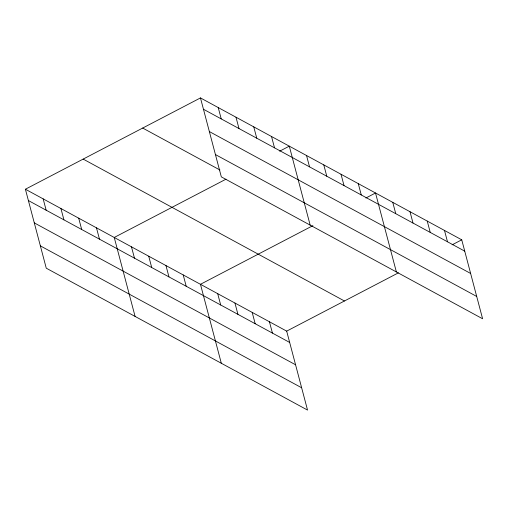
<?xml version="1.0" encoding="UTF-8"?>
<svg xmlns="http://www.w3.org/2000/svg" width="508" height="508" viewBox="0 0 508 508"><rect width="100%" height="100%" fill="white"/><g stroke="black" fill="none" stroke-linecap="round" stroke-linejoin="round"><path stroke-width="0.76" d="M25.4 189.23L286.677 331.127L307.537 410.083L46.26 268.186L25.4 189.23L200.463 97.917L461.74 239.814L482.6 318.77L221.323 176.873L200.463 97.917M225.99 179.184L114.237 237.471L135.096 316.433M279.667 151.181L289.293 146.164L310.159 225.12M312.903 225.647L200.457 284.296L221.317 363.258M365.887 198.012L375.514 192.989L396.38 271.945M286.677 331.127L398.431 272.834M452.107 244.837L461.74 239.814M203.454 109.252L464.731 251.149M209.353 131.566L470.63 273.463M215.424 154.559L476.701 296.456M142.691 128.048L219.907 169.983M83.172 159.093L344.449 300.99M28.397 200.558L289.674 342.455M34.29 222.879L295.567 364.776M40.367 245.872L301.644 387.769M444.494 230.448L447.491 241.783M427.247 221.082L430.244 232.416M410.007 211.715L412.998 223.05M392.76 202.355L395.757 213.684M358.273 183.623L361.264 194.958M341.027 174.257L344.024 185.591M323.786 164.89L326.777 176.225M306.54 155.524L309.537 166.859M271.526 136.512L274.523 147.847M253.759 126.867L256.756 138.195M235.998 117.215L238.989 128.549M218.23 107.569L221.221 118.897M269.43 321.761L272.428 333.089M252.19 312.395L255.181 323.729M234.944 303.028L237.941 314.363M217.697 293.662L220.694 304.997M183.21 274.936L186.207 286.264M165.97 265.57L168.961 276.898M148.723 256.203L151.714 267.538M131.477 246.837L134.474 258.172M96.469 227.825L99.46 239.154M78.702 218.173L81.693 229.508M60.935 208.528L63.925 219.856M43.167 198.876L46.158 210.21"/></g></svg>
